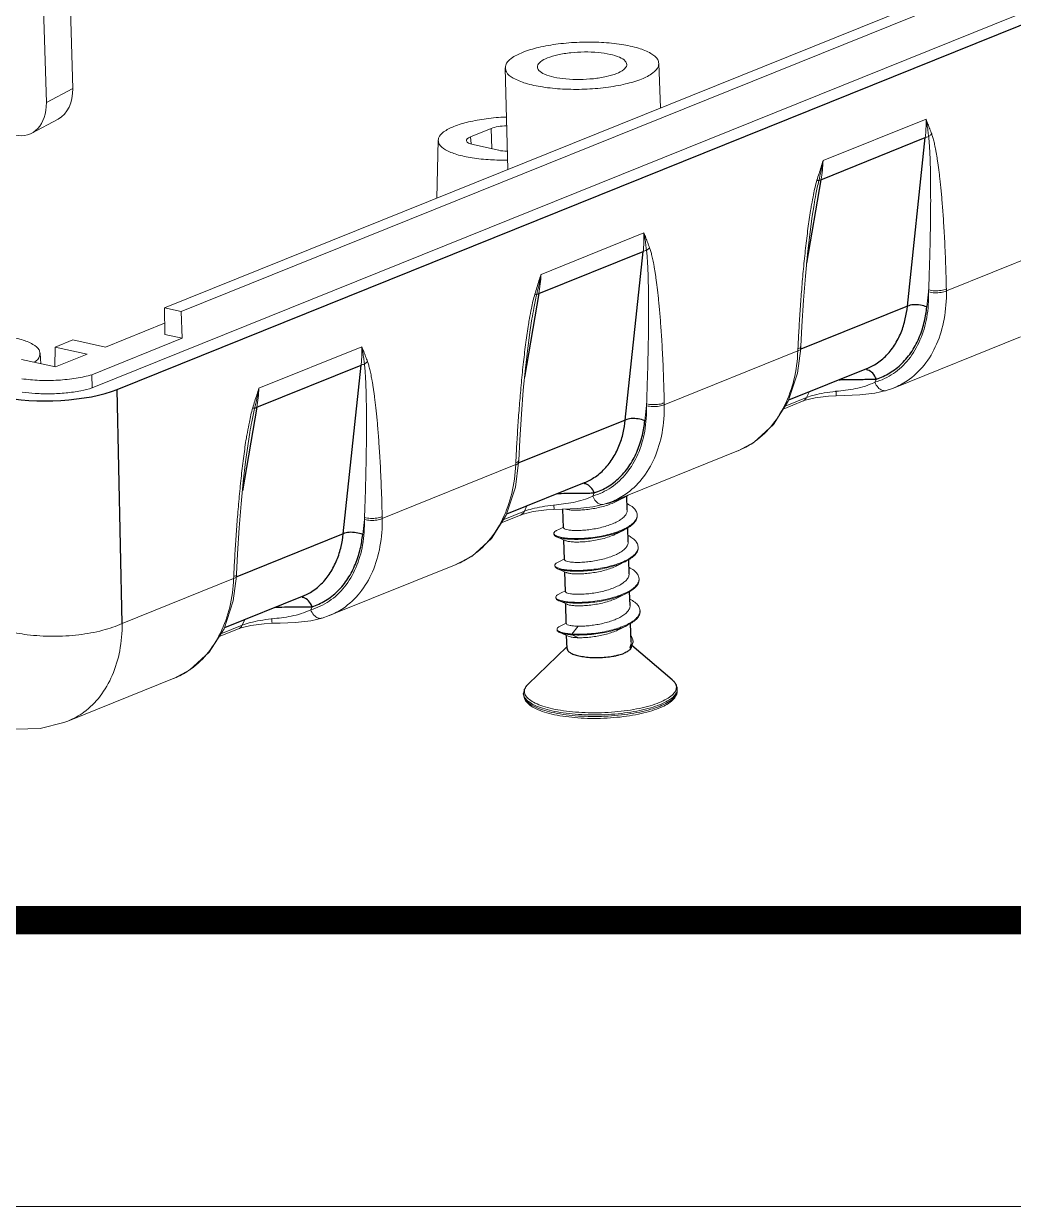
# Model space of a CAD drawing. Header units: millimetres. Extents: x 2279 to 2636, y 1024 to 1272.
# Drawn here: x 2462.42 to 2483.67, y 1024.31 to 1049.71 of the extents above; entities that cross this region are included whole.
import ezdxf

# ---------------------------------------------------------------- set-up
doc = ezdxf.new("R2010")
doc.units = ezdxf.units.MM
for name, color, linetype in [('02___PRT_ALL_AXES', 7, 'Continuous'), ('06___PRT_ALL_SURFS', 7, 'Continuous'), ('3_ALL_AXES', 7, 'Continuous')]:
    doc.layers.add(name, color=color, linetype=linetype)
doc.layers.add('from', color=7, linetype='Continuous', lineweight=13)

# ---------------------------------------------------------------- blocks, each defined once
blk = doc.blocks.new('A$C040E4FC1')
at = {"color": 7, "linetype": 'Continuous'}
for p, q in [((135.009, 46.778), (56.464, 15.079)), ((135.612, 46.643), (57.067, 14.944)), ((53.886, 12.21), (138.897, 46.519)), ((52.631, 41.711), (53.183, 22.932)), ((51.685, 41.368), (52.241, 22.431)), ((74.216, 22.243), (74.161, 23.831)), ((68.75, 20.037), (68.663, 23.67)), ((53.183, 22.932), (52.241, 22.431)), ((52.66, 21.838), (51.718, 21.337)), ((80.038, 20.35), (83.722, 21.837)), ((68.163, 21.506), (67.424, 21.207)), ((67.424, 21.207), (67.438, 20.951)), ((68.163, 21.506), (68.186, 20.775)), ((66.21, 19.012), (66.263, 21.08)), ((67.519, 20.923), (68.427, 20.721)), ((79.712, 18.755), (79.714, 18.766)), ((69.943, 16.275), (73.626, 17.762)), ((84.451, 15.686), (89.231, 17.615)), ((84.449, 15.757), (84.451, 15.686)), ((83.752, 15.11), (83.814, 15.652)), ((56.464, 15.079), (56.479, 14.126)), ((57.067, 14.944), (56.464, 15.079)), ((57.096, 13.989), (57.067, 14.944)), ((54.355, 13.671), (56.473, 14.526)), ((69.617, 14.68), (69.619, 14.692)), ((57.096, 13.989), (53.869, 12.686)), ((56.479, 14.126), (57.096, 13.989)), ((87.103, 14.042), (82.557, 12.208)), ((52.56, 13.676), (52.549, 12.962)), ((52.56, 13.676), (53.191, 13.931)), ((53.707, 13.42), (52.56, 13.676)), ((54.355, 13.671), (53.191, 13.931)), ((59.847, 12.201), (63.531, 13.688)), ((79.123, 12.737), (79.236, 13.62)), ((79.135, 13.541), (79.139, 13.614)), ((79.139, 13.614), (79.143, 13.698)), ((79.236, 13.62), (79.239, 13.693)), ((51.346, 13.235), (52.571, 12.962)), ((52.048, 13.079), (52.016, 13.46)), ((52.571, 12.962), (53.707, 13.42)), ((74.355, 11.611), (79.135, 13.541)), ((53.869, 12.686), (53.886, 12.21)), ((81.892, 12.415), (81.944, 12.529)), ((79.443, 11.869), (78.681, 11.562)), ((79.443, 11.869), (79.534, 12.066)), ((79.754, 11.856), (80.23, 11.918)), ((80.23, 11.918), (80.504, 11.934)), ((80.504, 11.934), (80.799, 11.944)), ((82.301, 12.119), (82.557, 12.207)), ((82.301, 12.119), (82.301, 12.119)), ((73.657, 11.035), (73.719, 11.578)), ((74.354, 11.682), (74.355, 11.611)), ((79.304, 11.734), (78.614, 11.455)), ((79.304, 11.734), (79.4, 11.769)), ((79.4, 11.769), (79.754, 11.856)), ((59.521, 10.606), (59.523, 10.618)), ((77.008, 9.968), (72.462, 8.133)), ((64.26, 7.537), (69.04, 9.466)), ((69.028, 8.662), (69.14, 9.546)), ((69.04, 9.466), (69.043, 9.539)), ((69.043, 9.539), (69.047, 9.624)), ((69.14, 9.546), (69.144, 9.619)), ((71.796, 8.341), (71.849, 8.455)), ((72.205, 8.045), (72.461, 8.133)), ((69.209, 7.66), (68.518, 7.381)), ((69.348, 7.795), (68.585, 7.487)), ((69.209, 7.66), (69.305, 7.695)), ((69.305, 7.695), (69.658, 7.782)), ((69.348, 7.795), (69.439, 7.992)), ((69.658, 7.782), (70.134, 7.844)), ((70.134, 7.844), (70.408, 7.86)), ((70.408, 7.86), (70.703, 7.869)), ((72.205, 8.045), (72.205, 8.045)), ((63.561, 6.961), (63.623, 7.503)), ((64.258, 7.608), (64.26, 7.537)), ((70.403, 7.004), (70.404, 6.976)), ((70.502, 6.882), (70.725, 6.785)), ((70.725, 6.785), (70.807, 6.748)), ((72.952, 7.15), (72.987, 7.168)), ((58.948, 5.465), (58.951, 5.549)), ((59.045, 5.471), (59.048, 5.544)), ((66.912, 5.894), (62.366, 4.059)), ((70.437, 5.863), (70.438, 5.834)), ((70.536, 5.741), (70.758, 5.643)), ((70.758, 5.643), (70.841, 5.606)), ((54.957, 3.783), (58.944, 5.392)), ((58.932, 4.588), (59.045, 5.471)), ((58.944, 5.392), (58.948, 5.465)), ((70.47, 4.721), (70.471, 4.692)), ((61.701, 4.266), (61.753, 4.38)), ((70.57, 4.599), (70.792, 4.501)), ((70.582, 4.621), (70.598, 4.616)), ((70.792, 4.501), (70.875, 4.464)), ((59.252, 3.721), (59.343, 3.917)), ((62.11, 3.97), (62.109, 3.97)), ((62.11, 3.97), (62.366, 4.059)), ((59.113, 3.585), (58.423, 3.307)), ((59.252, 3.721), (58.49, 3.413)), ((59.113, 3.585), (59.209, 3.62)), ((59.209, 3.62), (59.563, 3.708)), ((59.563, 3.708), (60.039, 3.77)), ((60.039, 3.77), (60.313, 3.786)), ((60.313, 3.786), (60.608, 3.795)), ((70.516, 3.575), (70.517, 3.546)), ((70.613, 3.455), (70.835, 3.358)), ((71.267, 3.682), (71.052, 3.401)), ((71.052, 3.401), (71.053, 3.372)), ((70.835, 3.358), (70.914, 3.323)), ((71.053, 3.372), (71.279, 3.269)), ((73.12, 2.922), (73.121, 2.894)), ((53.005, 0.281), (56.817, 1.819))]:
    blk.add_line(p, q, dxfattribs=at)
for points in [[(79.239, 13.693), (79.277, 14.424), (79.337, 15.349), (79.406, 16.211), (79.481, 16.997), (79.562, 17.71), (79.65, 18.366), (79.714, 18.767)], [(69.144, 9.618), (69.181, 10.349), (69.241, 11.275), (69.31, 12.136), (69.385, 12.922), (69.466, 13.635), (69.555, 14.292), (69.619, 14.692)], [(76.996, 9.963), (77.57, 10.267), (78.263, 10.899), (78.791, 11.736), (79.123, 12.737)], [(80.799, 11.944), (81.352, 11.968), (81.893, 12.027), (82.301, 12.119)], [(59.048, 5.544), (59.086, 6.275), (59.146, 7.2), (59.215, 8.062), (59.29, 8.848), (59.371, 9.561), (59.459, 10.218), (59.523, 10.618)], [(66.9, 5.889), (67.475, 6.193), (68.168, 6.824), (68.695, 7.662), (69.028, 8.662)], [(72.633, 8.145), (72.822, 8.242), (72.919, 8.292)], [(70.703, 7.869), (71.257, 7.893), (71.797, 7.953), (72.205, 8.045)], [(70.747, 7.232), (70.599, 7.156), (70.496, 7.104)], [(72.667, 7.003), (72.855, 7.101), (72.952, 7.15)], [(70.78, 6.09), (70.632, 6.014), (70.529, 5.962)], [(72.7, 5.862), (72.889, 5.959), (72.986, 6.008)], [(70.814, 4.949), (70.666, 4.872), (70.563, 4.82)], [(72.734, 4.72), (72.922, 4.817), (73.02, 4.867)], [(56.805, 1.814), (57.379, 2.119), (58.072, 2.75), (58.6, 3.588), (58.932, 4.588)], [(60.608, 3.795), (61.161, 3.819), (61.701, 3.879), (62.109, 3.97)], [(70.848, 3.795), (70.705, 3.721), (70.602, 3.668)], [(72.767, 3.578), (72.956, 3.675), (73.053, 3.725)], [(50.544, 0.089), (51.131, 0), (52.02, 0.022), (52.868, 0.229), (53.004, 0.281)]]:
    blk.add_lwpolyline(points, dxfattribs=at)
for centre, radius, start, end in [((67.15, 22.703), 13.101, 346.4183, 349.6509), ((74.502, 20.617), 5.543, 350.1419, 357.2361), ((92.137, 16.477), 12.72, 169.6106, 170.5624), ((57.055, 18.629), 13.101, 346.4183, 349.6509), ((64.406, 16.543), 5.543, 350.1419, 357.2361), ((82.041, 12.403), 12.72, 169.6106, 170.5624), ((46.959, 14.555), 13.101, 346.4183, 349.6509), ((54.311, 12.468), 5.543, 350.1419, 357.2361), ((81.311, 4.618), 7.518, 96.1558, 96.3276), ((71.946, 8.328), 12.72, 169.6106, 170.5624), ((75.931, 12.623), 2.865, 292.0608, 303.7253), ((71.312, 12.046), 4.096, 283.5126, 285.0676), ((71.215, 0.543), 7.518, 96.1558, 96.3276), ((73.093, 7.656), 0.292, 355.8714, 1.3973), ((72.1, 8.514), 1.229, 300.5551, 303.341), ((70.745, 7.474), 0.613, 243.8632, 247.6216), ((72.107, 8.838), 1.861, 296.6291, 297.8279), ((72.138, 8.78), 1.796, 297.8331, 298.1865), ((72.157, 8.718), 1.758, 298.1851, 298.6613), ((73.137, 6.512), 0.282, 350.9156, 1.9216), ((65.835, 8.549), 2.865, 292.0608, 303.7253), ((70.905, 6.713), 1.013, 248.5694, 249.1327), ((73.192, 5.371), 0.26, 355.9152, 2.032), ((73.211, 4.231), 0.275, 355.6089, 1.4027), ((61.12, -3.531), 7.518, 96.1558, 96.3276), ((70.842, 4.017), 0.58, 243.635, 247.7099), ((72.151, 5.53), 1.992, 296.3632, 296.5154), ((72.819, 3.243), 0.44, 320.0188, 324.3106), ((72.813, 3.107), 0.355, 347.652, 1.702), ((72.864, 3.21), 0.384, 324.3213, 328.7303), ((72.999, 3.153), 0.237, 353.6217, 1.9441), ((72.684, 3.148), 0.492, 332.6117, 337.213), ((72.708, 3.313), 0.588, 314.5771, 316.7069), ((72.837, 3.201), 0.418, 322.8854, 324.3592), ((55.74, 4.474), 2.865, 292.0608, 303.7252), ((73.078, 3.609), 3.008, 290.7836, 291.9716), ((73.146, 3.268), 2.721, 291.9599, 293.4115)]:
    blk.add_arc(centre, radius, start, end, dxfattribs=at)
for centre, major_axis, ratio, start_param, end_param in [((52.018, 23.196), (-0.566, 1.393), 0.731207, -3.06622, -2.042207), ((51.076, 22.694), (-0.566, 1.393), 0.731207, 2.672921, 4.240978), ((67.939, 21.093), (0.664, 0.02), 0.306458, 2.449582, 4.020074), ((68.678, 21.391), (0.664, 0.02), 0.306642, 1.508122, 2.449346), ((68.847, 20.89), (0.664, 0.02), 0.306642, -2.262739, -1.752765)]:
    blk.add_ellipse(centre, major_axis=major_axis, ratio=ratio, start_param=start_param, end_param=end_param, dxfattribs=at)
for points, start_tangent, end_tangent in [([(74.155, 23.831), (74.12, 23.966), (73.875, 24.189), (73.435, 24.374), (72.824, 24.51), (72.107, 24.583), (71.325, 24.59), (70.558, 24.528), (69.854, 24.403), (69.28, 24.225)], (-0.053868, 0.998548), (-0.927327, -0.374251)), ([(69.28, 24.225), (68.878, 24.008), (68.68, 23.77), (68.669, 23.67)], (-0.927327, -0.374251), (0.045751, -0.998953)), ([(73.009, 23.796), (72.959, 23.915), (72.754, 24.051), (72.421, 24.156), (71.99, 24.222), (71.496, 24.241), (71.005, 24.213), (70.543, 24.138), (70.171, 24.026)], (-0.091012, 0.99585), (-0.927327, -0.374251)), ([(70.171, 24.026), (69.921, 23.887), (69.815, 23.732), (69.814, 23.702)], (-0.927327, -0.374251), (0.091012, -0.99585)), ([(72.652, 23.472), (72.903, 23.611), (73.009, 23.766), (73.009, 23.796)], (0.927327, 0.374251), (-0.091012, 0.99585)), ([(73.544, 23.273), (73.946, 23.49), (74.144, 23.728), (74.155, 23.831)], (0.927327, 0.374251), (-0.053868, 0.998548)), ([(68.669, 23.67), (68.704, 23.532), (68.949, 23.309), (69.389, 23.124), (70, 22.988), (70.717, 22.915), (71.499, 22.908), (72.266, 22.97), (72.969, 23.096), (73.544, 23.273)], (0.045751, -0.998953), (0.927327, 0.374251)), ([(69.814, 23.702), (69.865, 23.583), (70.069, 23.447), (70.402, 23.342), (70.834, 23.276), (71.327, 23.257), (71.819, 23.285), (72.281, 23.36), (72.652, 23.472)], (0.091012, -0.99585), (0.927327, 0.374251)), ([(68.705, 21.905), (68.685, 21.905), (67.984, 21.848), (67.347, 21.735), (66.824, 21.573)], (-0.999434, -0.033636), (-0.927327, -0.374251)), ([(83.697, 21.175), (83.714, 21.392), (83.723, 21.612), (83.722, 21.837)], (0.102398, 0.994744), (-0.023774, 0.999717)), ([(83.722, 21.837), (83.79, 21.662), (83.857, 21.486), (83.924, 21.307)], (0.362021, -0.93217), (0.34534, -0.938478)), ([(83.722, 21.837), (83.758, 21.628), (83.788, 21.42), (83.814, 21.212)], (0.179052, -0.98384), (0.110284, -0.9939)), ([(66.824, 21.573), (66.458, 21.376), (66.279, 21.16), (66.268, 21.08)], (-0.927327, -0.374251), (0.008657, -0.999963)), ([(83.697, 21.175), (83.751, 21.196), (83.814, 21.212)], (0.905388, 0.424584), (0.979463, 0.201625)), ([(83.924, 21.307), (83.892, 21.273), (83.855, 21.242), (83.814, 21.212)], (-0.662344, -0.7492), (-0.835009, -0.550236)), ([(83.814, 21.212), (83.822, 21.148), (83.829, 21.077), (83.836, 20.999), (83.843, 20.914), (83.849, 20.82), (83.855, 20.718), (83.861, 20.608), (83.866, 20.488), (83.871, 20.358), (83.875, 20.216), (83.879, 20.061), (83.882, 19.892), (83.885, 19.711), (83.887, 19.515), (83.888, 19.305), (83.888, 19.076), (83.888, 18.829), (83.886, 18.56), (83.883, 18.267), (83.878, 17.944), (83.872, 17.583), (83.863, 17.178), (83.851, 16.731), (83.836, 16.246), (83.817, 15.721)], (0.130958, -0.991388), (-0.037815, -0.999285)), ([(83.924, 21.307), (83.946, 21.245), (83.967, 21.176), (83.988, 21.1), (84.009, 21.017), (84.03, 20.925), (84.051, 20.825), (84.072, 20.715), (84.094, 20.596), (84.115, 20.467), (84.137, 20.325), (84.159, 20.17), (84.182, 20.001), (84.204, 19.818), (84.226, 19.622), (84.248, 19.409), (84.271, 19.179), (84.293, 18.928), (84.315, 18.656), (84.336, 18.359), (84.358, 18.03), (84.379, 17.663), (84.4, 17.249), (84.419, 16.792), (84.436, 16.295), (84.449, 15.757)], (0.345411, -0.938452), (0.020346, -0.999793)), ([(66.268, 21.08), (66.301, 20.942), (66.522, 20.741), (66.925, 20.572), (67.477, 20.449), (68.132, 20.382), (68.742, 20.373)], (0.008657, -0.999963), (0.999706, 0.024241)), ([(79.82, 19.65), (79.892, 19.885), (79.965, 20.118), (80.038, 20.35)], (0.291494, 0.956573), (0.3017, 0.953403)), ([(79.626, 18.771), (79.696, 19.136), (79.82, 19.65)], (0.179925, 0.98368), (0.300006, 0.953937)), ([(79.715, 18.766), (79.783, 19.144), (79.885, 19.627)], (0.16963, 0.985508), (0.241176, 0.970481)), ([(79.82, 19.65), (79.847, 19.641), (79.869, 19.633), (79.885, 19.627)], (0.947195, -0.320659), (0.930944, -0.365162)), ([(79.885, 19.627), (79.919, 19.649), (79.963, 19.668)], (0.754203, 0.656641), (0.947658, 0.319288)), ([(79.143, 13.698), (79.177, 14.35), (79.221, 15.045), (79.272, 15.741), (79.336, 16.478), (79.412, 17.216), (79.497, 17.923), (79.589, 18.563)], (0.047574, 0.998868), (0.163561, 0.986533)), ([(73.601, 17.101), (73.619, 17.318), (73.627, 17.538), (73.626, 17.762)], (0.102398, 0.994744), (-0.023774, 0.999717)), ([(73.626, 17.762), (73.694, 17.587), (73.762, 17.411), (73.829, 17.232)], (0.362021, -0.93217), (0.34534, -0.938478)), ([(73.626, 17.762), (73.662, 17.554), (73.693, 17.346), (73.718, 17.138)], (0.179052, -0.98384), (0.110284, -0.9939)), ([(73.601, 17.101), (73.656, 17.122), (73.718, 17.138)], (0.905388, 0.424584), (0.979463, 0.201625)), ([(73.829, 17.232), (73.796, 17.199), (73.759, 17.167), (73.718, 17.138)], (-0.662344, -0.7492), (-0.835009, -0.550236)), ([(73.718, 17.138), (73.726, 17.073), (73.734, 17.002), (73.741, 16.925), (73.747, 16.839), (73.754, 16.746), (73.76, 16.644), (73.765, 16.534), (73.77, 16.414), (73.775, 16.284), (73.78, 16.142), (73.783, 15.986), (73.787, 15.818), (73.789, 15.636), (73.791, 15.441), (73.793, 15.23), (73.793, 15.002), (73.792, 14.755), (73.79, 14.486), (73.787, 14.193), (73.783, 13.87), (73.776, 13.509), (73.767, 13.104), (73.755, 12.656), (73.74, 12.172), (73.722, 11.647)], (0.130958, -0.991388), (-0.037815, -0.999285)), ([(73.829, 17.232), (73.85, 17.17), (73.871, 17.102), (73.892, 17.026), (73.913, 16.942), (73.934, 16.851), (73.955, 16.75), (73.977, 16.641), (73.998, 16.522), (74.02, 16.393), (74.041, 16.251), (74.064, 16.095), (74.086, 15.926), (74.108, 15.744), (74.131, 15.548), (74.153, 15.335), (74.175, 15.105), (74.197, 14.854), (74.219, 14.582), (74.241, 14.284), (74.262, 13.956), (74.284, 13.588), (74.305, 13.174), (74.324, 12.717), (74.34, 12.221), (74.354, 11.682)], (0.345411, -0.938452), (0.020346, -0.999793)), ([(69.724, 15.576), (69.797, 15.811), (69.87, 16.044), (69.943, 16.275)], (0.291494, 0.956573), (0.3017, 0.953403)), ([(84.451, 15.686), (84.371, 14.678), (84.1, 13.778), (83.652, 13.028), (83.048, 12.469), (82.564, 12.211)], (0.017182, -0.999852), (-0.92703, -0.374988)), ([(83.817, 15.721), (83.816, 15.698), (83.815, 15.675), (83.814, 15.652)], (-0.102137, -0.99477), (-0.105694, -0.994399)), ([(84.449, 15.757), (84.261, 15.703), (84.03, 15.689), (83.817, 15.721)], (-0.902334, -0.431037), (-0.961652, 0.274273)), ([(84.451, 15.686), (84.262, 15.631), (84.031, 15.618), (83.819, 15.65)], (-0.902334, -0.431037), (-0.961652, 0.274273)), ([(69.53, 14.696), (69.601, 15.061), (69.724, 15.576)], (0.179925, 0.98368), (0.300006, 0.953937)), ([(69.619, 14.692), (69.687, 15.07), (69.79, 15.552)], (0.16963, 0.985508), (0.241176, 0.970481)), ([(69.724, 15.576), (69.751, 15.566), (69.773, 15.559), (69.79, 15.552)], (0.947195, -0.320659), (0.930944, -0.365162)), ([(69.79, 15.552), (69.823, 15.575), (69.867, 15.594)], (0.754203, 0.656641), (0.947658, 0.319288)), ([(83.814, 15.652), (83.749, 14.737), (83.506, 13.918), (83.1, 13.236), (82.553, 12.727), (81.892, 12.415)], (0.020173, -0.999797), (-0.959875, -0.28043)), ([(69.047, 9.624), (69.081, 10.276), (69.125, 10.97), (69.177, 11.667), (69.241, 12.403), (69.316, 13.142), (69.402, 13.848), (69.494, 14.488)], (0.047574, 0.998868), (0.163561, 0.986533)), ([(52.01, 13.459), (51.979, 13.572), (51.758, 13.773), (51.355, 13.942), (50.803, 14.065), (50.147, 14.132), (49.44, 14.138), (48.74, 14.082), (48.102, 13.968), (47.579, 13.806)], (-0.090123, 0.995931), (-0.927327, -0.374251)), ([(63.506, 13.026), (63.523, 13.243), (63.532, 13.464), (63.531, 13.688)], (0.102398, 0.994744), (-0.023774, 0.999717)), ([(63.531, 13.688), (63.599, 13.513), (63.666, 13.337), (63.733, 13.158)], (0.362021, -0.93217), (0.34534, -0.938478)), ([(63.531, 13.688), (63.567, 13.479), (63.597, 13.271), (63.623, 13.064)], (0.179052, -0.98384), (0.110284, -0.9939)), ([(79.135, 13.541), (79.23, 13.601), (79.231, 13.619)], (0.94982, 0.312797), (-0.124505, 0.992219)), ([(79.139, 13.614), (79.233, 13.674)], (0.94982, 0.312797), (0.264784, 0.964308)), ([(79.233, 13.674), (79.234, 13.692)], (0.264784, 0.964308), (-0.124187, 0.992259)), ([(51.811, 13.13), (51.822, 13.138), (52.001, 13.354), (52.01, 13.459)], (0.811158, 0.584827), (-0.090123, 0.995931)), ([(63.733, 13.158), (63.701, 13.125), (63.664, 13.093), (63.623, 13.064)], (-0.662344, -0.7492), (-0.835009, -0.550236)), ([(63.733, 13.158), (63.754, 13.096), (63.776, 13.027), (63.797, 12.951), (63.818, 12.868), (63.839, 12.776), (63.86, 12.676), (63.881, 12.567), (63.902, 12.448), (63.924, 12.318), (63.946, 12.176), (63.968, 12.021), (63.99, 11.852), (64.013, 11.67), (64.035, 11.473), (64.057, 11.261), (64.08, 11.03), (64.102, 10.78), (64.124, 10.507), (64.145, 10.21), (64.167, 9.881), (64.188, 9.514), (64.209, 9.1), (64.228, 8.643), (64.245, 8.147), (64.258, 7.608)], (0.345411, -0.938452), (0.020346, -0.999793)), ([(77.522, 10.24), (78.16, 10.812), (78.661, 11.583), (78.992, 12.508), (79.135, 13.541)], (0.831711, 0.555209), (0.043476, 0.999054)), ([(63.506, 13.026), (63.56, 13.048), (63.623, 13.064)], (0.905388, 0.424584), (0.979463, 0.201625)), ([(63.623, 13.064), (63.631, 12.999), (63.638, 12.928), (63.645, 12.85), (63.652, 12.765), (63.658, 12.671), (63.664, 12.57), (63.67, 12.459), (63.675, 12.339), (63.68, 12.209), (63.684, 12.067), (63.688, 11.912), (63.691, 11.743), (63.694, 11.562), (63.696, 11.367), (63.697, 11.156), (63.697, 10.928), (63.697, 10.68), (63.695, 10.412), (63.692, 10.119), (63.687, 9.796), (63.681, 9.435), (63.672, 9.029), (63.66, 8.582), (63.645, 8.097), (63.626, 7.572)], (0.130958, -0.991388), (-0.037815, -0.999285)), ([(53.869, 12.686), (53.602, 12.617), (53.306, 12.56), (52.989, 12.517), (52.659, 12.49), (52.323, 12.478), (51.99, 12.483), (51.668, 12.504), (51.365, 12.541)], (-0.957388, -0.288803), (-0.988698, 0.149918)), ([(81.892, 12.415), (81.55, 12.28), (81.197, 12.19), (80.844, 12.133)], (-0.899378, -0.437172), (-0.991204, -0.132342)), ([(82.301, 12.119), (82.161, 12.123), (82.005, 12.228), (81.892, 12.415)], (-0.963078, -0.269222), (-0.355255, 0.934769)), ([(53.886, 12.21), (53.472, 12.109), (52.949, 12.034), (52.393, 12.002), (51.841, 12.015), (51.376, 12.064)], (-0.957365, -0.288882), (-0.988689, 0.149982)), ([(59.629, 11.501), (59.701, 11.737), (59.774, 11.97), (59.847, 12.201)], (0.291494, 0.956573), (0.3017, 0.953403)), ([(79.304, 11.734), (79.369, 11.773), (79.443, 11.869)], (0.925175, 0.37954), (0.442041, 0.896995)), ([(80.482, 12.09), (80.081, 12.034), (79.722, 11.957), (79.443, 11.869)], (-0.993908, -0.110217), (-0.931246, -0.364391)), ([(80.505, 11.935), (80.506, 11.984), (80.505, 12.093)], (0.56778, -0.82318), (-0.019695, 0.999806)), ([(80.844, 12.133), (80.505, 12.093)], (-0.991204, -0.132342), (-0.994244, -0.107137)), ([(59.435, 10.622), (59.505, 10.987), (59.629, 11.501)], (0.179925, 0.98368), (0.300006, 0.953937)), ([(59.523, 10.618), (59.591, 10.995), (59.694, 11.478)], (0.16963, 0.985508), (0.241176, 0.970481)), ([(59.629, 11.501), (59.656, 11.492), (59.678, 11.484), (59.694, 11.478)], (0.947195, -0.320659), (0.930944, -0.365162)), ([(59.694, 11.478), (59.728, 11.501), (59.772, 11.519)], (0.754203, 0.656641), (0.947658, 0.319288)), ([(73.719, 11.578), (73.654, 10.663), (73.41, 9.843), (73.005, 9.162), (72.457, 8.652), (71.796, 8.341)], (0.020173, -0.999797), (-0.959875, -0.28043)), ([(74.355, 11.611), (74.275, 10.604), (74.004, 9.703), (73.556, 8.954), (72.953, 8.394), (72.469, 8.136)], (0.017182, -0.999852), (-0.92703, -0.374988)), ([(73.722, 11.647), (73.721, 11.624), (73.72, 11.6), (73.719, 11.578)], (-0.102137, -0.99477), (-0.105694, -0.994399)), ([(74.354, 11.682), (74.165, 11.628), (73.934, 11.615), (73.722, 11.647)], (-0.902334, -0.431037), (-0.961652, 0.274273)), ([(74.355, 11.611), (74.167, 11.557), (73.936, 11.544), (73.723, 11.576)], (-0.902334, -0.431037), (-0.961652, 0.274273)), ([(58.951, 5.549), (58.986, 6.201), (59.029, 6.896), (59.081, 7.593), (59.145, 8.329), (59.22, 9.068), (59.306, 9.774), (59.398, 10.414)], (0.047574, 0.998868), (0.163561, 0.986533)), ([(67.426, 6.166), (68.065, 6.738), (68.566, 7.508), (68.896, 8.433), (69.04, 9.466)], (0.831711, 0.555209), (0.043476, 0.999054)), ([(69.04, 9.466), (69.135, 9.526), (69.136, 9.545)], (0.94982, 0.312797), (-0.124505, 0.992219)), ([(69.043, 9.539), (69.138, 9.599)], (0.94982, 0.312797), (0.264784, 0.964308)), ([(69.138, 9.599), (69.139, 9.618)], (0.264784, 0.964308), (-0.124187, 0.992259)), ([(70.748, 8.058), (70.409, 8.018)], (-0.991204, -0.132342), (-0.994244, -0.107137)), ([(71.796, 8.341), (71.454, 8.206), (71.101, 8.116), (70.748, 8.058)], (-0.899378, -0.437172), (-0.991204, -0.132342)), ([(72.205, 8.045), (72.066, 8.049), (71.909, 8.154), (71.796, 8.341)], (-0.963078, -0.269222), (-0.355255, 0.934769)), ([(72.377, 8.091), (72.655, 8.179)], (0.965584, 0.260092), (0.939913, 0.341413)), ([(72.385, 8.038), (72.586, 8.122), (72.633, 8.145)], (0.940389, 0.340101), (0.88757, 0.460673)), ([(72.655, 8.179), (72.898, 8.282), (72.919, 8.292)], (0.939913, 0.341413), (0.891636, 0.452753)), ([(72.919, 8.292), (73.058, 8.371)], (0.891636, 0.452753), (0.840642, 0.541591)), ([(73.385, 7.663), (73.38, 7.709), (73.322, 7.839), (73.202, 7.962), (73.026, 8.073), (73.023, 8.075)], (-0.024647, 0.999696), (-0.888302, 0.459261)), ([(69.209, 7.66), (69.273, 7.699), (69.348, 7.795)], (0.925175, 0.37954), (0.442041, 0.896995)), ([(70.387, 8.016), (69.985, 7.959), (69.627, 7.883), (69.348, 7.795)], (-0.993908, -0.110217), (-0.931246, -0.364391)), ([(70.409, 7.861), (70.41, 7.909), (70.409, 8.018)], (0.56778, -0.82318), (-0.019695, 0.999806)), ([(70.823, 7.874), (70.909, 7.855), (71.061, 7.839), (71.245, 7.836), (71.458, 7.847), (71.693, 7.872), (71.933, 7.913), (72.165, 7.969)], (0.96829, -0.249828), (0.964355, 0.264612)), ([(72.165, 7.969), (72.385, 8.038)], (0.964355, 0.264612), (0.940389, 0.340101)), ([(72.775, 7.487), (72.906, 7.59), (72.991, 7.699), (73.028, 7.811), (73.029, 7.845)], (0.83505, 0.550175), (-0.033482, 0.999439)), ([(72.986, 7.197), (73.172, 7.316), (73.303, 7.443), (73.374, 7.576), (73.384, 7.635)], (0.881411, 0.472349), (0.071767, 0.997421)), ([(73, 7.175), (73.173, 7.287), (73.304, 7.415), (73.375, 7.547), (73.386, 7.635)], (0.877455, 0.479658), (-0.024647, 0.999696)), ([(63.623, 7.503), (63.558, 6.588), (63.315, 5.769), (62.909, 5.087), (62.362, 4.578), (61.701, 4.266)], (0.020173, -0.999797), (-0.959875, -0.28043)), ([(64.26, 7.537), (64.18, 6.53), (63.909, 5.629), (63.46, 4.88), (62.857, 4.32), (62.373, 4.062)], (0.017182, -0.999852), (-0.92703, -0.374988)), ([(63.626, 7.572), (63.625, 7.549), (63.624, 7.526), (63.623, 7.503)], (-0.102137, -0.99477), (-0.105694, -0.994399)), ([(64.258, 7.608), (64.07, 7.554), (63.839, 7.541), (63.626, 7.572)], (-0.902334, -0.431037), (-0.961652, 0.274273)), ([(64.26, 7.537), (64.071, 7.483), (63.84, 7.47), (63.628, 7.501)], (-0.902334, -0.431037), (-0.961652, 0.274273)), ([(72.725, 7.455), (72.549, 7.366), (72.345, 7.288), (72.122, 7.223), (71.889, 7.172), (71.656, 7.136), (71.433, 7.114), (71.229, 7.107), (71.053, 7.113), (70.912, 7.129), (70.812, 7.154), (70.757, 7.186), (70.75, 7.207)], (-0.860818, -0.508913), (-0.109208, 0.994019)), ([(70.496, 7.103), (70.476, 7.093), (70.411, 7.035), (70.406, 7.004)], (-0.896598, -0.442845), (0.015456, -0.999881)), ([(70.406, 7.004), (70.411, 6.978)], (0.015456, -0.999881), (0.387213, -0.92199)), ([(70.407, 6.976), (70.412, 6.949), (70.476, 6.895), (70.503, 6.883)], (0.015456, -0.999881), (0.918027, -0.396519)), ([(70.411, 6.978), (70.475, 6.924)], (0.387213, -0.92199), (0.897728, -0.44055)), ([(70.503, 6.883), (70.601, 6.849), (70.782, 6.815), (71.011, 6.794), (71.278, 6.791), (71.571, 6.806), (71.879, 6.841), (72.187, 6.896), (72.483, 6.97), (72.754, 7.062), (72.952, 7.15)], (0.918027, -0.396519), (0.891268, 0.453477)), ([(70.511, 6.907), (70.6, 6.878), (70.781, 6.843), (71.01, 6.823), (71.277, 6.819), (71.571, 6.835), (71.878, 6.87), (72.187, 6.925), (72.482, 6.999), (72.65, 7.052)], (0.924632, -0.380861), (0.944224, 0.329304)), ([(70.807, 6.746), (70.853, 6.732), (70.977, 6.708), (71.144, 6.695), (71.349, 6.696), (71.582, 6.713), (71.827, 6.746), (72.075, 6.795), (72.32, 6.863), (72.546, 6.946), (72.667, 7.003)], (0.908417, -0.418066), (0.887294, 0.461204)), ([(72.65, 7.052), (72.753, 7.09), (72.942, 7.174)], (0.944224, 0.329304), (0.893882, 0.448302)), ([(73.418, 6.522), (73.405, 6.601), (73.331, 6.729), (73.196, 6.849), (73.058, 6.932)], (-0.032476, 0.999473), (-0.88793, 0.459979)), ([(73.063, 6.704), (73.062, 6.67), (73.025, 6.558), (72.939, 6.449), (72.809, 6.345)], (0.033482, -0.999439), (-0.83505, -0.550175)), ([(72.975, 6.032), (73.072, 6.084), (73.245, 6.205), (73.361, 6.335), (73.415, 6.468)], (0.894184, 0.4477), (0.159144, 0.987255)), ([(72.986, 6.008), (73.073, 6.056), (73.246, 6.177), (73.362, 6.306), (73.416, 6.439), (73.419, 6.493)], (0.891315, 0.453384), (-0.032476, 0.999473)), ([(70.529, 5.962), (70.487, 5.937), (70.439, 5.879), (70.438, 5.863)], (-0.888502, -0.458873), (0.107121, -0.994246)), ([(70.536, 5.741), (70.675, 5.698), (70.869, 5.666), (71.109, 5.65), (71.384, 5.651), (71.682, 5.672), (71.991, 5.712), (72.298, 5.772), (72.588, 5.85), (72.85, 5.946), (72.986, 6.008)], (0.931116, -0.364724), (0.891315, 0.453384)), ([(70.783, 6.066), (70.794, 6.041), (70.854, 6.009), (70.962, 5.985), (71.111, 5.969), (71.297, 5.966), (71.509, 5.976), (71.74, 6.001), (71.979, 6.041), (72.216, 6.097), (72.439, 6.167), (72.64, 6.251), (72.809, 6.345)], (0.14843, -0.988923), (0.83505, 0.550175)), ([(72.683, 5.91), (72.85, 5.974), (72.975, 6.032)], (0.944429, 0.328716), (0.894184, 0.4477)), ([(58.948, 5.465), (59.042, 5.525)], (0.94982, 0.312797), (0.264784, 0.964308)), ([(59.042, 5.525), (59.043, 5.544)], (0.264784, 0.964308), (-0.124187, 0.992259)), ([(70.438, 5.863), (70.455, 5.822)], (0.107121, -0.994246), (0.58156, -0.813504)), ([(70.439, 5.834), (70.456, 5.793), (70.536, 5.741)], (0.107121, -0.994246), (0.931116, -0.364724)), ([(70.455, 5.822), (70.534, 5.77)], (0.58156, -0.813504), (0.930863, -0.365369)), ([(70.544, 5.766), (70.674, 5.726), (70.868, 5.695), (71.108, 5.679), (71.383, 5.68), (71.681, 5.7), (71.991, 5.74), (72.297, 5.8), (72.588, 5.879), (72.683, 5.91)], (0.93441, -0.3562), (0.944429, 0.328716)), ([(70.84, 5.604), (70.866, 5.596), (70.976, 5.571), (71.128, 5.556), (71.311, 5.553), (71.525, 5.563), (71.76, 5.589), (71.999, 5.63), (72.232, 5.685), (72.452, 5.755), (72.653, 5.838), (72.7, 5.862)], (0.935719, -0.352747), (0.88757, 0.460673)), ([(73.097, 5.562), (73.095, 5.528), (73.058, 5.416), (72.973, 5.307), (72.842, 5.204)], (0.033482, -0.999439), (-0.83505, -0.550175)), ([(73.452, 5.38), (73.426, 5.492), (73.336, 5.619), (73.186, 5.736), (73.092, 5.79)], (-0.034728, 0.999397), (-0.887524, 0.460762)), ([(57.331, 2.092), (57.969, 2.664), (58.47, 3.434), (58.801, 4.359), (58.944, 5.392)], (0.831711, 0.555209), (0.043476, 0.999054)), ([(58.944, 5.392), (59.039, 5.452), (59.04, 5.471)], (0.94982, 0.312797), (-0.124505, 0.992219)), ([(72.842, 5.204), (72.674, 5.109), (72.471, 5.025), (72.245, 4.954), (72.009, 4.899), (71.772, 4.859), (71.542, 4.834), (71.329, 4.824), (71.145, 4.827), (70.995, 4.843), (70.888, 4.868), (70.828, 4.899), (70.816, 4.924)], (-0.83505, -0.550175), (-0.153127, 0.988207)), ([(73.007, 4.889), (73.154, 4.972), (73.313, 5.096), (73.414, 5.227), (73.452, 5.352)], (0.894662, 0.446744), (0.071213, 0.997461)), ([(73.02, 4.867), (73.155, 4.944), (73.314, 5.067), (73.415, 5.198), (73.453, 5.331), (73.453, 5.351)], (0.891567, 0.452889), (-0.034728, 0.999397)), ([(70.563, 4.821), (70.502, 4.78), (70.47, 4.722), (70.47, 4.721)], (-0.900998, -0.433822), (0.044386, -0.999014)), ([(70.47, 4.721), (70.503, 4.666)], (0.044386, -0.999014), (0.736618, -0.676309)), ([(70.471, 4.692), (70.503, 4.638), (70.569, 4.598)], (0.044386, -0.999014), (0.927714, -0.373292)), ([(70.503, 4.666), (70.582, 4.621)], (0.736618, -0.676309), (0.939794, -0.341741)), ([(70.569, 4.598), (70.599, 4.587), (70.753, 4.547), (70.96, 4.519), (71.209, 4.507), (71.491, 4.513), (71.794, 4.538), (72.104, 4.583), (72.407, 4.648), (72.692, 4.731), (72.945, 4.831), (73.02, 4.867)], (0.927714, -0.373292), (0.891567, 0.452889)), ([(70.598, 4.616), (70.752, 4.575), (70.959, 4.547), (71.208, 4.535), (71.491, 4.541), (71.793, 4.567), (72.103, 4.612), (72.406, 4.677), (72.691, 4.76), (72.715, 4.768)], (0.947782, -0.318919), (0.944593, 0.328244)), ([(70.874, 4.463), (70.9, 4.454), (71.007, 4.43), (71.157, 4.414), (71.341, 4.411), (71.554, 4.421), (71.784, 4.446), (72.021, 4.486), (72.257, 4.541), (72.483, 4.612), (72.686, 4.696), (72.734, 4.72)], (0.934361, -0.356328), (0.88757, 0.460674)), ([(72.715, 4.768), (72.944, 4.859), (73.007, 4.889)], (0.944593, 0.328244), (0.894662, 0.446744)), ([(61.701, 4.266), (61.358, 4.131), (61.006, 4.042), (60.653, 3.984)], (-0.899378, -0.437172), (-0.991204, -0.132342)), ([(62.109, 3.97), (61.97, 3.974), (61.814, 4.08), (61.7, 4.266)], (-0.963078, -0.269222), (-0.355255, 0.934769)), ([(73.13, 4.42), (73.129, 4.386), (73.092, 4.274), (73.006, 4.165), (72.876, 4.062)], (0.033482, -0.999439), (-0.83505, -0.550175)), ([(73.486, 4.238), (73.485, 4.252), (73.442, 4.383), (73.337, 4.508), (73.173, 4.623), (73.124, 4.649)], (-0.025098, 0.999685), (-0.887715, 0.460393)), ([(60.291, 3.942), (59.889, 3.885), (59.531, 3.809), (59.252, 3.721)], (-0.993908, -0.110217), (-0.931246, -0.364391)), ([(60.314, 3.786), (60.315, 3.835), (60.314, 3.944)], (0.56778, -0.82318), (-0.019695, 0.999806)), ([(60.653, 3.984), (60.314, 3.944)], (-0.991204, -0.132342), (-0.994244, -0.107137)), ([(71.267, 3.682), (71.454, 3.685), (71.662, 3.7), (71.882, 3.728), (72.106, 3.77), (72.326, 3.826), (72.533, 3.893), (72.718, 3.973), (72.876, 4.062)], (0.999812, -0.019369), (0.83505, 0.550175)), ([(73.04, 3.747), (73.233, 3.861), (73.378, 3.987), (73.463, 4.119), (73.485, 4.21)], (0.894813, 0.446441), (0.075962, 0.997111)), ([(73.053, 3.725), (73.234, 3.833), (73.379, 3.958), (73.464, 4.09), (73.487, 4.21)], (0.891623, 0.452778), (-0.025098, 0.999685)), ([(50.822, 3.516), (51.555, 3.377), (52.471, 3.321), (53.403, 3.375), (54.259, 3.534), (54.957, 3.783)], (0.966496, -0.256682), (0.901124, 0.433561)), ([(53.005, 0.281), (53.587, 0.606), (54.165, 1.175), (54.598, 1.919), (54.866, 2.801), (54.957, 3.783)], (0.927078, 0.374869), (-0.000541, 1)), ([(59.113, 3.585), (59.178, 3.624), (59.252, 3.721)], (0.925175, 0.37954), (0.442041, 0.896995)), ([(70.602, 3.668), (70.568, 3.648), (70.52, 3.597), (70.517, 3.575)], (-0.887782, -0.460265), (0.056489, -0.998403)), ([(70.517, 3.575), (70.525, 3.545)], (0.056489, -0.998403), (0.457151, -0.889389)), ([(70.518, 3.546), (70.526, 3.517), (70.585, 3.469), (70.613, 3.456)], (0.056489, -0.998403), (0.918049, -0.396467)), ([(70.525, 3.545), (70.584, 3.497)], (0.457151, -0.889389), (0.895865, -0.444326)), ([(70.613, 3.456), (70.696, 3.426), (70.853, 3.394), (71.053, 3.372)], (0.918049, -0.396467), (0.997755, -0.066969)), ([(70.622, 3.48), (70.695, 3.455), (70.853, 3.422), (71.052, 3.401)], (0.925131, -0.379649), (0.997755, -0.066969)), ([(71.267, 3.682), (71.109, 3.691), (70.983, 3.708), (70.897, 3.733), (70.854, 3.761), (70.851, 3.775)], (-0.999812, 0.019369), (-0.014965, 0.999888)), ([(71.052, 3.401), (71.311, 3.393), (71.6, 3.404), (71.905, 3.435), (72.215, 3.485), (72.514, 3.554), (72.752, 3.627)], (0.997755, -0.066969), (0.94411, 0.32963)), ([(71.053, 3.372), (71.312, 3.365), (71.6, 3.376), (71.906, 3.406), (72.215, 3.456), (72.515, 3.526), (72.793, 3.613), (73.036, 3.716), (73.053, 3.725)], (0.997755, -0.066969), (0.891623, 0.452778)), ([(71.279, 3.269), (71.465, 3.272), (71.676, 3.287), (71.9, 3.316), (72.124, 3.358), (72.339, 3.413), (72.545, 3.481), (72.732, 3.56), (72.767, 3.578)], (0.999812, -0.019369), (0.887554, 0.460703)), ([(72.752, 3.627), (72.792, 3.642), (73.035, 3.745)], (0.94411, 0.32963), (0.895996, 0.444062)), ([(70.914, 3.323), (70.995, 3.298), (71.121, 3.278), (71.279, 3.269)], (0.924449, -0.381306), (0.999812, -0.019369)), ([(73.16, 3.031), (73.137, 2.958)], (-0.212573, -0.977145), (-0.386676, -0.922215)), ([(73.235, 3.161), (73.222, 3.232), (73.163, 3.335), (73.162, 3.337)], (-0.033127, 0.999451), (-0.632813, 0.774304)), ([(73.177, 2.958), (73.199, 2.994)], (0.582619, 0.812745), (0.48643, 0.873719)), ([(73.192, 3.011), (73.199, 3.022), (73.234, 3.126)], (0.51842, 0.855126), (0.111955, 0.993713)), ([(73.199, 2.994), (73.234, 3.098), (73.236, 3.132)], (0.48643, 0.873719), (-0.033158, 0.99945)), ([(73.12, 2.922), (73.155, 2.96)], (0.712043, 0.702136), (0.641812, 0.766862)), ([(73.136, 2.909), (73.17, 2.949)], (0.685455, 0.728115), (0.60333, 0.797491)), ([(74.635, 1.762), (74.739, 1.646), (74.787, 1.503), (74.753, 1.357), (74.637, 1.213), (74.443, 1.075), (74.177, 0.947)], (0.765446, -0.6435), (-0.927327, -0.374251)), ([(74.819, 1.431), (74.798, 1.542), (74.738, 1.653), (74.635, 1.762)], (-0.029366, 0.999569), (-0.762211, 0.647329)), ([(69.485, 1.611), (69.389, 1.496), (69.336, 1.381), (69.321, 1.27)], (-0.722894, -0.690959), (0.029366, -0.999569)), ([(74.177, 0.947), (73.847, 0.834), (73.463, 0.739), (73.036, 0.664), (72.58, 0.612), (72.109, 0.585), (71.636, 0.583), (71.176, 0.606), (70.744, 0.654), (70.351, 0.725), (70.011, 0.817), (69.733, 0.928), (69.527, 1.053), (69.397, 1.19), (69.349, 1.333), (69.383, 1.479), (69.485, 1.611)], (-0.927327, -0.374251), (0.726036, 0.687657)), ([(74.814, 1.378), (74.784, 1.289), (74.667, 1.143), (74.471, 1.004), (74.202, 0.875)], (-0.180134, -0.983642), (-0.927327, -0.374251)), ([(74.82, 1.376), (74.786, 1.233), (74.669, 1.088), (74.473, 0.948), (74.204, 0.819)], (0.026445, -0.99965), (-0.927327, -0.374251)), ([(74.227, 0.77), (74.45, 0.883), (74.664, 1.042), (74.786, 1.211), (74.82, 1.376)], (0.917548, 0.397625), (-0.029366, 0.999569)), ([(74.819, 1.431), (74.814, 1.378)], (0.026445, -0.99965), (-0.180134, -0.983642)), ([(69.328, 1.217), (69.321, 1.265), (69.321, 1.27)], (-0.236924, 0.971528), (-0.026445, 0.99965)), ([(74.146, 0.797), (73.87, 0.705), (73.482, 0.609), (73.05, 0.533), (72.589, 0.48), (72.113, 0.453), (71.635, 0.451), (71.17, 0.474), (70.733, 0.523), (70.336, 0.595), (69.993, 0.688), (69.712, 0.8), (69.503, 0.926), (69.372, 1.064), (69.323, 1.209), (69.323, 1.214)], (-0.934887, -0.354945), (-0.026445, 0.99965)), ([(69.323, 1.214), (69.365, 1.054), (69.491, 0.897), (69.704, 0.753), (69.987, 0.632), (70.329, 0.534), (70.721, 0.459), (71.151, 0.408), (71.608, 0.382), (72.078, 0.382), (72.548, 0.408), (73.004, 0.458), (73.433, 0.532), (73.823, 0.628), (74.164, 0.744)], (0.029366, -0.999569), (0.927327, 0.374251)), ([(74.202, 0.875), (73.868, 0.761), (73.48, 0.664), (73.049, 0.589), (72.588, 0.536), (72.111, 0.509), (71.633, 0.506), (71.169, 0.53), (70.731, 0.578), (70.335, 0.65), (69.991, 0.744), (69.71, 0.855), (69.501, 0.982), (69.37, 1.12), (69.328, 1.217)], (-0.927327, -0.374251), (-0.236924, 0.971528))]:
    blk.add_spline(points, degree=3, dxfattribs=dict(at, start_tangent=start_tangent, end_tangent=end_tangent))
at = {"layer": '02___PRT_ALL_AXES', "color": 7, "linetype": 'Continuous'}
for p, q in [((54.773, 12.155), (139.328, 46.28)), ((54.957, 3.783), (54.773, 12.155))]:
    blk.add_line(p, q, dxfattribs=at)
blk.add_ellipse((52.449, 12.676), major_axis=(2.999, 0.088), ratio=0.307376, start_param=-2.261248, end_param=-0.693191, dxfattribs=at)
at = {"layer": '06___PRT_ALL_SURFS', "color": 7, "linetype": 'Continuous'}
for p, q in [((79.963, 19.668), (83.697, 21.175)), ((83.055, 15.137), (83.697, 21.175)), ((79.963, 19.668), (79.45, 16.676)), ((69.867, 15.594), (73.601, 17.101)), ((72.959, 11.063), (73.601, 17.101)), ((69.867, 15.594), (69.355, 12.601)), ((83.055, 15.137), (79.244, 13.599)), ((59.772, 11.519), (63.506, 13.026)), ((62.864, 6.988), (63.506, 13.026)), ((81.588, 12.895), (78.802, 11.77)), ((59.772, 11.519), (59.259, 8.527)), ((72.959, 11.063), (69.149, 9.525)), ((71.493, 8.82), (68.706, 7.696)), ((62.864, 6.988), (59.053, 5.45)), ((61.397, 4.746), (58.611, 3.622))]:
    blk.add_line(p, q, dxfattribs=at)
for points, start_tangent, end_tangent in [([(81.588, 12.895), (81.882, 13.042), (82.268, 13.342), (82.59, 13.739), (82.829, 14.201), (82.981, 14.684), (83.055, 15.137)], (0.927324, 0.374261), (0.101568, 0.994829)), ([(81.944, 12.529), (82.421, 12.748), (82.857, 13.087), (83.222, 13.534), (83.494, 14.055), (83.666, 14.599), (83.752, 15.11)], (0.950186, 0.311683), (0.105676, 0.994401)), ([(83.752, 15.11), (83.519, 15.178), (83.264, 15.188), (83.055, 15.137)], (-0.909026, 0.416739), (-0.905388, -0.424584)), ([(81.944, 12.529), (81.814, 12.735), (81.638, 12.852), (81.587, 12.862)], (-0.371137, 0.928578), (-0.992163, 0.124949)), ([(80.616, 12.506), (80.763, 12.512), (81.154, 12.519), (81.473, 12.52), (81.733, 12.522), (81.944, 12.529)], (0.998527, 0.05426), (0.998856, 0.047812)), ([(71.492, 8.82), (71.786, 8.967), (72.172, 9.268), (72.495, 9.665), (72.734, 10.127), (72.885, 10.609), (72.959, 11.063)], (0.927324, 0.374261), (0.101568, 0.994829)), ([(71.849, 8.455), (72.325, 8.673), (72.761, 9.012), (73.127, 9.459), (73.398, 9.98), (73.571, 10.524), (73.657, 11.035)], (0.950186, 0.311683), (0.105676, 0.994401)), ([(73.657, 11.035), (73.423, 11.103), (73.168, 11.113), (72.959, 11.063)], (-0.909026, 0.416739), (-0.905388, -0.424584)), ([(71.849, 8.455), (71.719, 8.661), (71.542, 8.777), (71.492, 8.788)], (-0.371137, 0.928578), (-0.992163, 0.124949)), ([(70.52, 8.431), (70.668, 8.438), (71.058, 8.445), (71.377, 8.446), (71.637, 8.448), (71.849, 8.455)], (0.998527, 0.05426), (0.998856, 0.047812)), ([(61.397, 4.746), (61.69, 4.893), (62.077, 5.194), (62.399, 5.59), (62.638, 6.052), (62.79, 6.535), (62.864, 6.988)], (0.927324, 0.374261), (0.101568, 0.994829)), ([(61.753, 4.38), (62.23, 4.599), (62.666, 4.938), (63.031, 5.385), (63.303, 5.906), (63.475, 6.45), (63.561, 6.961)], (0.950186, 0.311683), (0.105676, 0.994401)), ([(63.561, 6.961), (63.328, 7.029), (63.073, 7.039), (62.864, 6.988)], (-0.909026, 0.416739), (-0.905388, -0.424584)), ([(61.753, 4.38), (61.623, 4.587), (61.447, 4.703), (61.396, 4.713)], (-0.371137, 0.928578), (-0.992163, 0.124949)), ([(60.425, 4.357), (60.572, 4.364), (60.963, 4.371), (61.282, 4.371), (61.542, 4.374), (61.753, 4.38)], (0.998527, 0.05426), (0.998856, 0.047812))]:
    blk.add_spline(points, degree=3, dxfattribs=dict(at, start_tangent=start_tangent, end_tangent=end_tangent))
at = {"layer": '3_ALL_AXES', "color": 7, "linetype": 'Continuous'}
for p, q in [((73.03, 7.845), (73.015, 8.349)), ((70.747, 7.207), (70.728, 7.87)), ((73.063, 6.704), (73.048, 7.207)), ((70.781, 6.065), (70.76, 6.769)), ((73.097, 5.562), (73.082, 6.062)), ((70.814, 4.924), (70.794, 5.627)), ((73.13, 4.42), (73.116, 4.921)), ((70.848, 3.775), (70.827, 4.485)), ((73.169, 3.117), (73.149, 3.782)), ((70.875, 2.879), (70.861, 3.346)), ((74.635, 1.762), (73.194, 2.986)), ((69.485, 1.611), (70.873, 2.937)), ((74.82, 1.376), (74.819, 1.431)), ((69.323, 1.214), (69.321, 1.27))]:
    blk.add_line(p, q, dxfattribs=at)
for centre, radius, start, end in [((72.075, 5.197), 2.627, 281.0316, 281.24), ((72.09, 5.118), 2.547, 281.2376, 281.9131)]:
    blk.add_arc(centre, radius, start, end, dxfattribs=at)
for points, start_tangent, end_tangent in [([(70.875, 2.879), (70.901, 2.807), (70.983, 2.735), (71.118, 2.671), (71.298, 2.62), (71.515, 2.583), (71.757, 2.562), (72.013, 2.559), (72.269, 2.574), (72.513, 2.606), (72.577, 2.618)], (0.043849, -0.999038), (0.981521, 0.191355)), ([(72.616, 2.626), (72.732, 2.653), (72.916, 2.714)], (0.978452, 0.206472), (0.927327, 0.374251)), ([(73.155, 2.88), (73.142, 2.86), (73.055, 2.784), (72.916, 2.714)], (-0.495916, -0.868371), (-0.927327, -0.374251)), ([(73.173, 2.946), (73.174, 2.939), (73.155, 2.88)], (0.043849, -0.999038), (-0.495916, -0.868371))]:
    blk.add_spline(points, degree=3, dxfattribs=dict(at, start_tangent=start_tangent, end_tangent=end_tangent))

msp = doc.modelspace()

# ---------------------------------------------------------------- linework, layer by layer
at = {"layer": 'from'}
msp.add_lwpolyline([(2279.226, 1024.306), (2635.926, 1024.306), (2635.926, 1272.181), (2279.226, 1272.181)], close=True, dxfattribs=at)
at = {"layer": 'from', "const_width": 0.615}
msp.add_lwpolyline([(2285.373, 1030.454), (2285.373, 1266.033), (2629.778, 1266.033), (2629.778, 1030.454), (2285.373, 1030.454)], dxfattribs=at)

# ---------------------------------------------------------------- block references
at = {"layer": 'from', "xscale": 0.6, "yscale": 0.6, "zscale": 0.6}
msp.add_blockref('A$C040E4FC1', (2431.558, 1034.561), dxfattribs=at)

doc.saveas('drawing.dxf')
